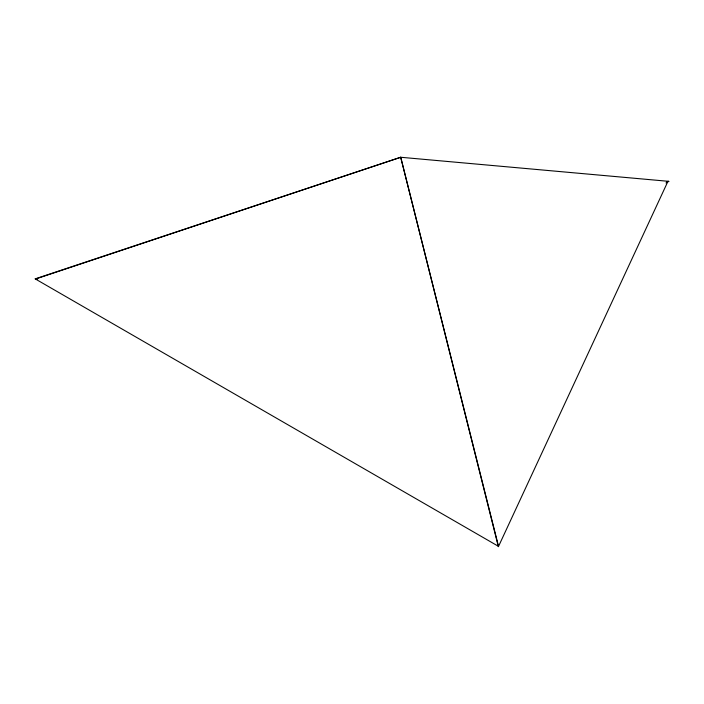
<?xml version="1.0" encoding="UTF-8"?>
<svg xmlns="http://www.w3.org/2000/svg" width="704" height="704" viewBox="0 0 704 704"><rect width="100%" height="100%" fill="white"/><g stroke="black" fill="none" stroke-linecap="round" stroke-linejoin="round"><path stroke-width="1.06" d="M667.964 181.315L498.37 546.735L400.717 157.265L35.2 278.872L498.538 546.374L400.717 157.265L35.728 278.96M665.993 182.961L668.8 181.35L400.717 157.265M666.626 181.685L668.8 181.35M35.2 278.872L37.374 279.206"/></g></svg>
